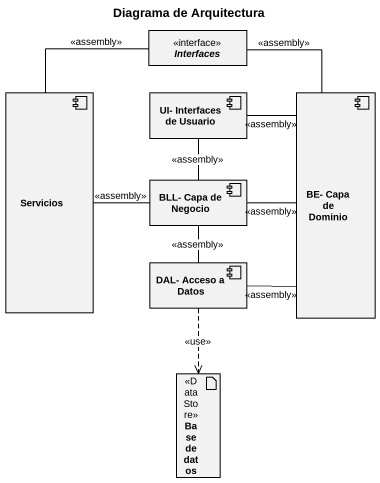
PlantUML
@startuml
title Diagrama de Arquitectura
allowmixing
hide circle
hide empty members
interface Interfaces
component Servicios
component "UI- Interfaces de Usuario" as UI_Interfaces_de_Usuario
component "BE- Capa de Dominio" as BE_Capa_de_Dominio
component "BLL- Capa de Negocio" as BLL_Capa_de_Negocio
component "DAL- Acceso a Datos" as DAL_Acceso_a_Datos
artifact "Base de datos" as Base_de_datos <<DataStore>>
Servicios -up- Interfaces : <<assembly>>
Servicios -right- BLL_Capa_de_Negocio : <<assembly>>
UI_Interfaces_de_Usuario -- BE_Capa_de_Dominio : <<assembly>>
UI_Interfaces_de_Usuario -- BLL_Capa_de_Negocio : <<assembly>>
BE_Capa_de_Dominio -up- Interfaces : <<assembly>>
BLL_Capa_de_Negocio -right- BE_Capa_de_Dominio : <<assembly>>
BLL_Capa_de_Negocio -- DAL_Acceso_a_Datos : <<assembly>>
DAL_Acceso_a_Datos -right- BE_Capa_de_Dominio : <<assembly>>
DAL_Acceso_a_Datos ..> Base_de_datos : <<use>>
@enduml
